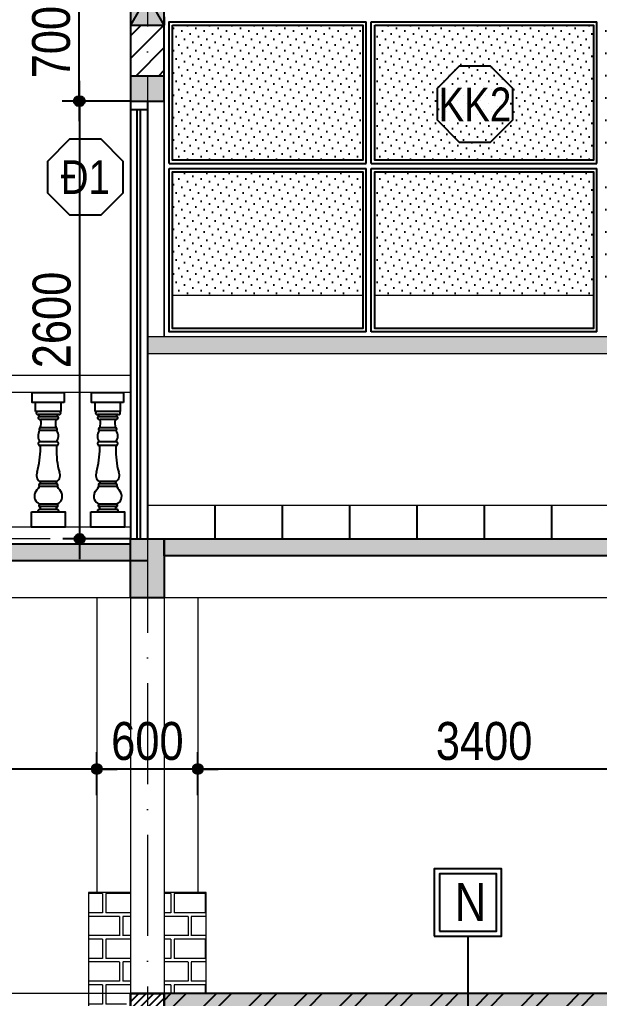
# Model space of a CAD drawing. Extents: x -1107188 to -523840, y 39692 to 514392.
# Drawn here: x -1051364 to -1047920, y 374969 to 380781 of the extents above; entities that cross this region are included whole.
import ezdxf
from ezdxf.enums import TextEntityAlignment as Align

# ---------------------------------------------------------------- set-up
doc = ezdxf.new("R2010")
doc.units = 0
doc.linetypes.add('ACAD_ISO10W100', pattern=[18, 12, -3, 0, -3])
doc.layers.get('DEFPOINTS').update_dxf_attribs({"linetype": 'CONTINUOUS'})
for name, color, linetype, lineweight in [('00-THEP', 1, 'CONTINUOUS', 18), ('HACHT', 8, 'CONTINUOUS', 5), ('NET-THAY', 2, 'CONTINUOUS', 13), ('TRUC', 24, 'CONTINUOUS', 0)]:
    doc.layers.add(name, color=color, linetype=linetype, lineweight=lineweight)
for name, color, linetype in [('009', 251, 'CONTINUOUS'), ('04', 4, 'CONTINUOUS'), ('DIM', 1, 'CONTINUOUS'), ('DOOR', 20, 'CONTINUOUS'), ('HATCH', 8, 'CONTINUOUS'), ('KINH 1', 142, 'CONTINUOUS'), ('TAGS', 60, 'CONTINUOUS'), ('TEXT', 7, 'CONTINUOUS'), ('TUONG', 131, 'CONTINUOUS')]:
    doc.layers.add(name, color=color, linetype=linetype)
doc.styles.add('HEL-CONDENSE', font='')
doc.styles.add('HELVECONDENSE', font='', dxfattribs={"height": 250})
doc.styles.add('KICHTHUOC', font='', dxfattribs={"width": 0.8})
doc.styles.add('VNI-HELVE-CONDENSEN', font='')
doc.styles.get('HEL-CONDENSE').set_extended_font_data('VNI-Helve-Condense')
doc.styles.get('HELVECONDENSE').set_extended_font_data('VNI-Helve-Condense')
doc.styles.get('KICHTHUOC').set_extended_font_data('VNI-Helve-Condense')
doc.styles.get('VNI-HELVE-CONDENSEN').set_extended_font_data('VNI-Helve-Condense')
doc.dimstyles.new('D100', dxfattribs={"dimtxt": 225, "dimasz": 1.2, "dimexe": 100, "dimexo": 0, "dimgap": 50, "dimtad": 1, "dimdec": 0, "dimzin": 13, "dimdsep": 46, "dimtxsty": 'HEL-CONDENSE', "dimblk": 'D50', "dimcen": 0, "dimclrd": 1, "dimclre": 1, "dimclrt": 7, "dimadec": 0, "dimazin": 0, "dimtfac": 1, "dimtdec": 0, "dimtmove": 0, "dimatfit": 3, "dimldrblk": 'D50', "dimfxl": 1, "dimtolj": 1, "dimtzin": 13, "dimarcsym": 0})
doc.dimstyles.new('DIM 25', dxfattribs={"dimtxt": 2.5, "dimasz": 2.5, "dimexe": 1.25, "dimexo": 0.625, "dimtad": 1, "dimdec": 0, "dimtxsty": 'KICHTHUOC', "dimcen": 2.5, "dimclrd": 1, "dimclre": 1, "dimclrt": 2, "dimadec": 0, "dimazin": 0, "dimtfac": 1, "dimtdec": 0, "dimtix": 1, "dimtmove": 0, "dimatfit": 3, "dimfxl": 6, "dimfxlon": 1, "dimarcsym": 0})
pattern_1 = [(180, (-2381730.1, 168978.3), (-3e-14, -270.968), [387.35, -19.05]), (180, (-2381730.1, 168864), (-3e-14, -270.968), [387.35, -19.05]), (180, (-2381831.7, 168842.82), (-3e-14, -270.968), [184.15, -19.05]), (180, (-2381831.7, 168728.51), (-3e-14, -270.968), [184.15, -19.05]), (270, (-2381730.1, 168978.3), (406.4, -7e-14), [114.3, -156.6672]), (270, (-2381711.05, 168978.3), (406.4, -7e-14), [114.3, -156.6672]), (270, (-2381831.7, 168842.82), (203.2, -4e-14), [114.3, -156.6672]), (270, (-2381812.65, 168842.82), (203.2, -4e-14), [114.3, -156.6672])]

# ---------------------------------------------------------------- blocks, each defined once
blk = doc.blocks.new('A$C316E34DD')
at = {"layer": 'HATCH', "ltscale": 100}
for p, q in [((-1700, -1131), (-1700, -600)), ((-1553, -1131), (-1700, -1131)), ((-310, -1131), (-1545, -1131)), ((-200, -1131), (-310, -1131)), ((-200, -600), (-200, -1131)), ((-326, -1321), (-1548, -1321)), ((-366, -1442), (-1534, -1442)), ((-418, -1607), (-1405, -1607)), ((-445, -2268), (-1455, -2268)), ((-476, -2106), (-1424, -2106)), ((-1477, -3145), (-1477, -3145)), ((-1407, -3305), (-1407, -3145)), ((-456, -3145), (-456, -3305)), ((-423, -3145), (-423, -3145)), ((-423, -3145), (-423, -3145)), ((-1483, -6769), (-1506, -6769)), ((-1506, -6960), (-1483, -6960)), ((-407, -6769), (-1483, -6769)), ((-408, -6960), (-1483, -6960)), ((-1471, -6664), (-1471, -6629)), ((-419, -6629), (-1471, -6629)), ((-419, -6664), (-419, -6629)), ((-407, -6769), (-384, -6769)), ((-384, -6960), (-407, -6960)), ((-1950, -7509), (-1950, -7100)), ((-1950, -7100), (50, -7100)), ((-1553, -7092), (-1553, -7065)), ((-337, -7100), (-337, -7065)), ((50, -7100), (50, -8000))]:
    blk.add_line(p, q, dxfattribs=at)
at = {"layer": 'HATCH'}
for p, q in [((-423, -3145), (-1477, -3145)), ((-477, -2942), (-1423, -2942)), ((-1407, -3305), (-1407, -3305)), ((-411, -5584), (-1479, -5584)), ((-428, -5284), (-1462, -5284)), ((-428, -5422), (-1462, -5422))]:
    blk.add_line(p, q, dxfattribs=at)
at = {"layer": 'HATCH', "ltscale": 100}
for points in [[(0, -600), (-1900, -600), (-1900, 0), (0, 0)], [(-1950, -7100), (50, -7100), (50, -8000), (-1950, -8000)]]:
    blk.add_lwpolyline(points, close=True, dxfattribs=at)
for centre, radius, start, end in [((-1568, -1226), 96.1, 81.04063, 278.95937), ((-295, -1226), 96.1, 261.04063, 98.95937), ((-1443, -1504), 110, 145.74499, 290.55759), ((-1544, -1381), 61.1, 279.00745, 98.57104), ((-2166, -1828), 793, 339.46604, 16.15651), ((266, -1828), 793, 163.84349, 200.53396), ((-457, -1504), 110, 249.44241, 34.25501), ((-356, -1381), 61.1, 81.42896, 260.99255), ((-1011, -2588), 548, 144.26256, 219.8085), ((-1397, -2195), 93.4, 106.5212, 231.38032), ((-878, -2585), 537, 318.27536, 36.14377), ((-503, -2195), 93.4, 308.61968, 73.4788), ((-7920, -3111), 6516, 345.58132, 358.29559), ((-1447, -3044), 105, 76.61742, 253.45106), ((-453, -3044), 105, 286.54894, 103.38258), ((4019, -3512), 4480, 177.34976, 195.82371), ((-1216, -4924), 437, 154.15261, 235.68676), ((-684, -4924), 437, 304.31324, 25.84739), ((-6002, -2837), 5292, 323.87103, 328.73129), ((-1388, -5511), 116, 129.86233, 218.70042), ((-1472, -5353), 69.6, 277.58369, 82.41631), ((-418, -5353), 69.6, 97.58369, 262.41631), ((-502, -5511), 116, 321.29958, 50.13767), ((4112, -2837), 5292, 211.26871, 216.12897), ((-1276, -6170), 499, 154.73284, 247.08631), ((-614, -6170), 499, 292.91369, 25.26716), ((-1494, -7028), 69.2, 99.62604, 212.15859), ((-1455, -6728), 65.2, 103.49234, 219.78106), ((-1512, -6865), 99.6, 287.26116, 72.73884), ((-378, -6865), 99.6, 107.26116, 252.73884), ((-435, -6728), 65.2, 320.21894, 76.50766), ((-396, -7028), 69.2, 327.84141, 80.37396)]:
    blk.add_arc(centre, radius, start, end, dxfattribs=at)
blk = doc.blocks.new('KH-CUADI')
at = {"layer": 'TAGS'}
blk.add_lwpolyline([(-124.3, 300), (-300, 124.3), (-300, -124.3), (-124.3, -300), (124.3, -300), (300, -124.3), (300, 124.3), (124.3, 300)], close=True, dxfattribs=at)
at = {"layer": 'TAGS', "style": 'VNI-HELVE-CONDENSEN'}
blk.add_attdef('D', text='', height=300, dxfattribs=at).set_placement((0, 0), align=Align.MIDDLE)
blk = doc.blocks.new('D50')
at = {"layer": 'DIM'}
blk.add_hatch(color=256, dxfattribs=at).paths.add_polyline_path([(25, 0, 1), (-25, 0, 1)])
blk.add_line((25, 0), (100, 0), dxfattribs=at)
blk.add_circle((0, 0), 25, dxfattribs=at)
blk = doc.blocks.new('*D1253')
at = {"layer": 'DEFPOINTS', "color": 0, "linetype": 'Continuous', "transparency": 16777216}
for p in [(-1050304.9, 376331), (-1050304.9, 376176.1), (-1046904.9, 375730.8)]:
    blk.add_point(p, dxfattribs=at)
at = {"layer": 'DIM', "color": 1, "linetype": 'Continuous', "lineweight": -2, "transparency": 16777216}
for p, q in [((-1050304.9, 376176.1), (-1050304.9, 376431)), ((-1046904.9, 375730.8), (-1046904.9, 376431)), ((-1046906.1, 376331), (-1050303.7, 376331))]:
    blk.add_line(p, q, dxfattribs=at)
at = {"layer": 'DIM', "color": 1, "linetype": 'Continuous', "lineweight": -2, "transparency": 16777216, "xscale": 1.199999999999999, "yscale": 1.199999999999999, "zscale": 1.199999999999999, "rotation": 180}
blk.add_blockref('D50', (-1050304.9, 376331), dxfattribs=at)
at = {"layer": 'DIM', "color": 1, "linetype": 'Continuous', "lineweight": -2, "transparency": 16777216, "xscale": 1.199999999999999, "yscale": 1.199999999999999, "zscale": 1.199999999999999}
blk.add_blockref('D50', (-1046904.9, 376331), dxfattribs=at)
at = {"layer": 'DIM', "color": 7, "linetype": 'Continuous', "transparency": 16777216, "insert": (-1048604.9, 376495.9), "char_height": 225, "attachment_point": 5, "style": 'HEL-CONDENSE'}
blk.add_mtext('\\A1;3400', dxfattribs=at)
blk = doc.blocks.new('*D1254')
at = {"layer": 'DEFPOINTS', "color": 0, "linetype": 'Continuous', "transparency": 16777216}
for p in [(-1050904.9, 376331), (-1050904.9, 376176.1), (-1050304.9, 376176.1)]:
    blk.add_point(p, dxfattribs=at)
at = {"layer": 'DIM', "color": 1, "linetype": 'Continuous', "lineweight": -2, "transparency": 16777216}
for p, q in [((-1050904.9, 376176.1), (-1050904.9, 376431)), ((-1050304.9, 376176.1), (-1050304.9, 376431)), ((-1050306.1, 376331), (-1050903.7, 376331))]:
    blk.add_line(p, q, dxfattribs=at)
at = {"layer": 'DIM', "color": 1, "linetype": 'Continuous', "lineweight": -2, "transparency": 16777216, "xscale": 1.199999999999999, "yscale": 1.199999999999999, "zscale": 1.199999999999999, "rotation": 180}
blk.add_blockref('D50', (-1050904.9, 376331), dxfattribs=at)
at = {"layer": 'DIM', "color": 1, "linetype": 'Continuous', "lineweight": -2, "transparency": 16777216, "xscale": 1.199999999999999, "yscale": 1.199999999999999, "zscale": 1.199999999999999}
blk.add_blockref('D50', (-1050304.9, 376331), dxfattribs=at)
at = {"layer": 'DIM', "color": 7, "linetype": 'Continuous', "transparency": 16777216, "insert": (-1050604.9, 376495.9), "char_height": 225, "attachment_point": 5, "style": 'HEL-CONDENSE'}
blk.add_mtext('\\A1;600', dxfattribs=at)
blk = doc.blocks.new('*D1255')
at = {"layer": 'DEFPOINTS', "color": 0, "linetype": 'Continuous', "transparency": 16777216}
for p in [(-1052604.9, 376331), (-1052604.9, 376176.1), (-1050904.9, 376176.1)]:
    blk.add_point(p, dxfattribs=at)
at = {"layer": 'DIM', "color": 1, "linetype": 'Continuous', "lineweight": -2, "transparency": 16777216}
for p, q in [((-1052604.9, 376176.1), (-1052604.9, 376431)), ((-1050904.9, 376176.1), (-1050904.9, 376431)), ((-1050906.1, 376331), (-1052603.7, 376331))]:
    blk.add_line(p, q, dxfattribs=at)
at = {"layer": 'DIM', "color": 1, "linetype": 'Continuous', "lineweight": -2, "transparency": 16777216, "xscale": 1.199999999999999, "yscale": 1.199999999999999, "zscale": 1.199999999999999, "rotation": 180}
blk.add_blockref('D50', (-1052604.9, 376331), dxfattribs=at)
at = {"layer": 'DIM', "color": 1, "linetype": 'Continuous', "lineweight": -2, "transparency": 16777216, "xscale": 1.199999999999999, "yscale": 1.199999999999999, "zscale": 1.199999999999999}
blk.add_blockref('D50', (-1050904.9, 376331), dxfattribs=at)
at = {"layer": 'DIM', "color": 7, "linetype": 'Continuous', "transparency": 16777216, "insert": (-1051754.9, 376495.9), "char_height": 225, "attachment_point": 5, "style": 'HEL-CONDENSE'}
blk.add_mtext('\\A1;1700', dxfattribs=at)
blk = doc.blocks.new('*D1333')
at = {"layer": 'DEFPOINTS', "color": 0, "linetype": 'Continuous', "transparency": 16777216}
for p in [(-1051010.9, 380997.3), (-1050704.9, 380997.3), (-1050704.9, 380297.3)]:
    blk.add_point(p, dxfattribs=at)
at = {"layer": 'DIM', "color": 1, "linetype": 'Continuous', "lineweight": -2, "transparency": 16777216}
for p, q in [((-1050704.9, 380997.3), (-1051110.9, 380997.3)), ((-1051010.9, 380298.5), (-1051010.9, 380996.1)), ((-1050704.9, 380297.3), (-1051110.9, 380297.3))]:
    blk.add_line(p, q, dxfattribs=at)
at = {"layer": 'DIM', "color": 1, "linetype": 'Continuous', "lineweight": -2, "transparency": 16777216, "xscale": 1.199999999999999, "yscale": 1.199999999999999, "zscale": 1.199999999999999}
for p, rotation in [((-1051010.9, 380997.3), 90), ((-1051010.9, 380297.3), 270)]:
    blk.add_blockref('D50', p, dxfattribs=dict(at, rotation=rotation))
at = {"layer": 'DIM', "color": 7, "linetype": 'Continuous', "transparency": 16777216, "insert": (-1051175.8, 380647.3), "char_height": 225, "attachment_point": 5, "rotation": 90, "style": 'HEL-CONDENSE'}
blk.add_mtext('\\A1;700', dxfattribs=at)
blk = doc.blocks.new('*D1334')
at = {"layer": 'DEFPOINTS', "color": 0, "linetype": 'Continuous', "transparency": 16777216}
for p in [(-1050704.9, 380297.3), (-1051007.4, 377697.3), (-1050704.9, 377697.3)]:
    blk.add_point(p, dxfattribs=at)
at = {"layer": 'DIM', "color": 1, "linetype": 'Continuous', "lineweight": -2, "transparency": 16777216}
for p, q in [((-1050704.9, 380297.3), (-1051107.4, 380297.3)), ((-1051007.4, 380296.1), (-1051007.4, 377698.5)), ((-1050704.9, 377697.3), (-1051107.4, 377697.3))]:
    blk.add_line(p, q, dxfattribs=at)
at = {"layer": 'DIM', "color": 1, "linetype": 'Continuous', "lineweight": -2, "transparency": 16777216, "xscale": 1.199999999999999, "yscale": 1.199999999999999, "zscale": 1.199999999999999}
for p, rotation in [((-1051007.4, 380297.3), 90), ((-1051007.4, 377697.3), 270)]:
    blk.add_blockref('D50', p, dxfattribs=dict(at, rotation=rotation))
at = {"layer": 'DIM', "color": 7, "linetype": 'Continuous', "transparency": 16777216, "insert": (-1051172.3, 378997.3), "char_height": 225, "attachment_point": 5, "rotation": 90, "style": 'HEL-CONDENSE'}
blk.add_mtext('\\A1;2600', dxfattribs=at)
blk = doc.blocks.new('A$C48452AB6')
at = {"layer": 'TAGS'}
blk.add_lwpolyline([(-218.8, -167.6), (181.2, -167.6), (181.2, 232.4), (-218.8, 232.4)], close=True, dxfattribs=at)
at = {"layer": 'TAGS', "color": 8}
blk.add_lwpolyline([(-188.8, -137.6), (151.2, -137.6), (151.2, 202.4), (-188.8, 202.4)], close=True, dxfattribs=at)
at = {"layer": 'TAGS', "style": 'HELVECONDENSE'}
blk.add_attdef('DSFA', (-189, -76.2), '', height=225, dxfattribs=at)
blk = doc.blocks.new('*D1351')
at = {"layer": '00-THEP', "color": 1, "lineweight": -2, "transparency": 16777216}
for p, q in [((-1040119.5, 377697.3), (-1039938.3, 377697.3)), ((-1039969.5, 374909.8), (-1039969.5, 377634.8)), ((-1040119.5, 374847.3), (-1039938.3, 374847.3))]:
    blk.add_line(p, q, dxfattribs=at)
at = {"layer": '00-THEP', "color": 1, "transparency": 16777216}
for points in [[(-1039980, 377634.8), (-1039959.1, 377634.8), (-1039969.5, 377697.3)], [(-1039980, 374909.8), (-1039959.1, 374909.8), (-1039969.5, 374847.3)]]:
    blk.add_solid(points, dxfattribs=at)
at = {"layer": 'DEFPOINTS', "color": 0, "transparency": 16777216}
for p in [(-1044729.9, 377697.3), (-1039969.5, 377697.3), (-1050704.9, 374847.3)]:
    blk.add_point(p, dxfattribs=at)
at = {"layer": '00-THEP', "color": 2, "transparency": 16777216, "insert": (-1040017.1, 376272.3), "char_height": 62.5, "attachment_point": 5, "rotation": 90, "style": 'KICHTHUOC'}
blk.add_mtext('2850', dxfattribs=at)

msp = doc.modelspace()

# ---------------------------------------------------------------- hatches: boundary and pattern name
at = {"layer": '009'}
h = msp.add_hatch(dxfattribs=at)
h.set_pattern_fill('ANSI31', color=256, scale=30, style=0)
h.set_pattern_definition([(45, (-2381730.1, 168509.04), (-67.351921, 67.351921), [])])
h.paths.add_polyline_path([(-1050604.886, 380747.327), (-1050704.886, 380747.327), (-1050704.886, 380447.327), (-1050604.886, 380447.327)])
h.paths.add_polyline_path([(-1050504.886, 380747.327), (-1050604.886, 380747.327), (-1050604.886, 380447.327), (-1050504.886, 380447.327)])
h = msp.add_hatch(dxfattribs=at)
h.set_pattern_fill('ANSI31', color=256, scale=10, style=0)
h.set_pattern_definition([(45, (-2349907.115, 168509.037), (-22.4506403, 22.4506403), [])])
h.paths.add_polyline_path([(-1050604.886, 374997.327), (-1050704.886, 374997.327), (-1050704.886, 374797.327), (-1050604.886, 374797.327)])
h.paths.add_polyline_path([(-1050504.886, 374997.327), (-1050604.886, 374997.327), (-1050604.886, 374797.327), (-1050504.886, 374797.327)])
h = msp.add_hatch(dxfattribs=at)
h.set_pattern_fill('AR-CONC', color=256, style=0)
h.set_pattern_definition([(50, (-2381730.1, 168509.04), (182.184669, -15.939086), [19.05, -209.55]), (355, (-2381730.1, 168509.04), (-35.242826, 191.056643), [15.24, -167.64]), (100.451, (-2381714.92, 168507.71), (146.942502, 175.116688), [16.19, -178.09]), (46.1842, (-2381730.1, 168559.84), (271.07904, -42.042328), [28.575, -314.325]), (96.6356, (-2381707.5, 168556.33), (237.404234, 247.425556), [24.285, -267.135]), (351.184, (-2381730.1, 168559.84), (237.404606, 247.42512), [22.86, -251.46]), (21, (-2381704.7, 168547.14), (151.61488, -102.265519), [19.05, -209.55]), (326, (-2381704.7, 168547.14), (61.802028, 184.187966), [15.24, -167.64]), (71.4514, (-2381692.07, 168538.62), (213.41649, 81.922858), [16.19, -178.09]), (37.5, (-2381730.1, 168509.04), (3.0886033, 84.555039), [0, -165.608, 0, -170.18, 0, -168.275]), (7.5, (-2381730.1, 168509.04), (66.8196625, 100.180575), [0, -97.028, 0, -161.798, 0, -64.135]), (327.5, (-2381786.74, 168509.04), (135.590595, -5.728744), [0, -63.5, 0, -198.12, 0, -262.89]), (317.5, (-2381812.14, 168509.04), (148.129181, 25.426491), [0, -82.55, 0, -131.572, 0, -186.69])])
h.paths.add_polyline_path([(-1048700.741, 374997.327), (-1050504.886, 374997.327), (-1050504.886, 374917.327), (-1048700.741, 374917.327)])
h.paths.add_polyline_path([(-1046604.886, 374997.327), (-1048700.741, 374997.327), (-1048700.741, 374917.327), (-1046604.886, 374917.327)])
h.paths.add_polyline_path([(-1044604.886, 374997.327), (-1046604.886, 374997.327), (-1046604.886, 374917.327), (-1044604.886, 374917.327)])
h.paths.add_polyline_path([(-1044056.575, 374997.327), (-1044604.886, 374997.327), (-1044604.886, 374917.327), (-1044056.575, 374917.327)])
h.paths.add_polyline_path([(-1043604.886, 374997.327), (-1044056.575, 374997.327), (-1044056.575, 374917.327), (-1043604.886, 374917.327)])
h.paths.add_polyline_path([(-1040704.886, 374997.327), (-1043281.279, 374997.327), (-1043404.886, 374935.524), (-1043404.886, 374917.327), (-1040704.886, 374917.327)])
h = msp.add_hatch(dxfattribs=at)
h.set_pattern_fill('ANSI32', color=256, scale=20, style=0)
h.set_pattern_definition([(45, (-2381730.1, 168509.04), (-134.703842, 134.703842), []), (45, (-2381640.3, 168509.04), (-134.703842, 134.703842), [])])
h.paths.add_polyline_path([(-1048700.741, 374997.327), (-1050504.886, 374997.327), (-1050504.886, 374917.327), (-1048700.741, 374917.327)])
h.paths.add_polyline_path([(-1046604.886, 374997.327), (-1048700.741, 374997.327), (-1048700.741, 374917.327), (-1046604.886, 374917.327)])
h.paths.add_polyline_path([(-1044604.886, 374997.327), (-1046604.886, 374997.327), (-1046604.886, 374917.327), (-1044604.886, 374917.327)])
h.paths.add_polyline_path([(-1044056.575, 374997.327), (-1044604.886, 374997.327), (-1044604.886, 374917.327), (-1044056.575, 374917.327)])
h.paths.add_polyline_path([(-1043604.886, 374997.327), (-1044056.575, 374997.327), (-1044056.575, 374917.327), (-1043604.886, 374917.327)])
h.paths.add_polyline_path([(-1040704.886, 374997.327), (-1043281.279, 374997.327), (-1043404.886, 374935.524), (-1043404.886, 374917.327), (-1040704.886, 374917.327)])
at = {"layer": 'HACHT'}
h = msp.add_hatch(dxfattribs=at)
h.set_pattern_fill('AR-BRELM', color=256, scale=2, angle=180, style=0)
h.set_pattern_definition(pattern_1)
h.paths.add_polyline_path([(-1050254.886, 374997.327), (-1050254.886, 375597.327), (-1050504.886, 375597.327), (-1050504.886, 374997.327)])
h.paths.add_polyline_path([(-1050954.886, 375597.327), (-1050954.886, 374997.327), (-1050704.886, 374997.327), (-1050704.886, 375597.327)])
h = msp.add_hatch(dxfattribs=at)
h.set_pattern_fill('AR-BRELM', color=256, scale=2, angle=180, style=0)
h.set_pattern_definition(pattern_1)
h.paths.add_polyline_path([(-1050954.886, 374997.327), (-1050954.886, 374847.327), (-1050729.886, 374847.327), (-1050729.886, 374997.327)])
at = {"layer": 'HATCH'}
h = msp.add_hatch(dxfattribs=at)
h.set_pattern_fill('AR-SAND', color=256, scale=0.75, style=0)
h.set_pattern_definition([(37.5, (-2381730.1, 169278.3), (-1.2000235, 36.7059928), [0, -28.956, 0, -32.385, 0, -30.95625]), (7.5, (-2381730.1, 169278.3), (33.7142462, 53.7618825), [0, -15.621, 0, -26.0985, 0, -10.00125]), (327.5, (-2381753.53, 169278.3), (59.3244278, 0.10778885), [0, -9.525, 0, -34.29, 0, -44.7675]), (317.5, (-2381753.53, 169278.3), (57.266734, 16.7196992), [0, -4.7625, 0, -22.479, 0, -25.7175])])
h.paths.add_polyline_path([(-1046704.886, 378797.327), (-1046704.886, 378897.327), (-1050604.886, 378897.327), (-1050604.886, 378797.327)])
at = {"layer": 'KINH 1'}
h = msp.add_hatch(dxfattribs=at)
h.set_pattern_fill('DOTS', color=256, scale=750, angle=45, style=0)
h.set_pattern_definition([(45, (-1288104.703, 477184.297), (-16.572815, 49.7184456), [0, -46.875])])
h.paths.add_polyline_path([(-1049324.886, 380747.327), (-1050454.886, 380747.327), (-1050454.886, 379947.327), (-1049324.886, 379947.327)])
h.paths.add_polyline_path([(-1047954.886, 380747.327), (-1049254.886, 380747.327), (-1049254.886, 379947.327), (-1047954.886, 379947.327)])
h.paths.add_polyline_path([(-1046754.886, 380747.327), (-1047884.886, 380747.327), (-1047884.886, 379947.327), (-1046754.886, 379947.327)])
h.paths.add_polyline_path([(-1049254.886, 379142.327), (-1047954.886, 379142.327), (-1047954.886, 379877.327), (-1049254.886, 379877.327)])
h.paths.add_polyline_path([(-1050454.886, 379142.327), (-1049324.886, 379142.327), (-1049324.886, 379877.327), (-1050454.886, 379877.327)])
h.paths.add_polyline_path([(-1047884.886, 379142.327), (-1046754.886, 379142.327), (-1046754.886, 379877.327), (-1047884.886, 379877.327)])
at = {"layer": 'TAGS'}
h = msp.add_hatch(color=4, dxfattribs=at)
h.paths.add_polyline_path([(-1050604.886, 380447.327), (-1050704.886, 380447.327), (-1050704.886, 380297.327), (-1050604.886, 380297.327)])
h.paths.add_polyline_path([(-1050504.886, 380447.327), (-1050604.886, 380447.327), (-1050604.886, 380297.327), (-1050504.886, 380297.327)])
at = {"layer": 'TUONG'}
h = msp.add_hatch(color=4, dxfattribs=at)
h.paths.add_polyline_path([(-1050704.886, 377667.327), (-1052504.886, 377667.327), (-1052504.886, 377567.327), (-1050704.886, 377567.327)])
h.paths.add_polyline_path([(-1052604.886, 377347.327), (-1052504.886, 377347.327), (-1052504.886, 377667.327), (-1052604.886, 377667.327)])
h = msp.add_hatch(color=4, dxfattribs=at)
h.paths.add_polyline_path([(-1044704.886, 377697.327), (-1046504.886, 377697.327), (-1046562.029, 377597.327), (-1044704.886, 377597.327)])
h.paths.add_polyline_path([(-1046704.886, 377697.327), (-1050504.886, 377697.327), (-1050504.886, 377597.327), (-1046647.743, 377597.327)])

# ---------------------------------------------------------------- linework, layer by layer
at = {"layer": '04'}
msp.add_line((-1043504.886, 374997.327), (-1050604.886, 374997.327), dxfattribs=at)
for points in [[(-1050504.886, 374797.327), (-1050704.886, 374797.327), (-1050704.886, 374997.327), (-1050504.886, 374997.327)], [(-1050704.886, 374797.327), (-1050504.886, 374797.327), (-1050504.886, 374997.327), (-1050704.886, 374997.327)]]:
    msp.add_lwpolyline(points, close=True, dxfattribs=at)
at = {"layer": 'DOOR'}
for p, q in [((-1049304.886, 379927.327), (-1049304.886, 380767.327)), ((-1049274.886, 379927.327), (-1049274.886, 380767.327)), ((-1047934.886, 379927.327), (-1047934.886, 380767.327)), ((-1050704.886, 380297.327), (-1050704.886, 377697.327)), ((-1050604.886, 380297.327), (-1050604.886, 377697.327)), ((-1050704.886, 380247.327), (-1050604.886, 380247.327)), ((-1050474.886, 379927.327), (-1049304.886, 379927.327)), ((-1049274.886, 379927.327), (-1047934.886, 379927.327)), ((-1050474.886, 379897.327), (-1049304.886, 379897.327)), ((-1049304.886, 378927.327), (-1049304.886, 379897.327)), ((-1049274.886, 378927.327), (-1049274.886, 379897.327)), ((-1049274.886, 379897.327), (-1047934.886, 379897.327)), ((-1047934.886, 378927.327), (-1047934.886, 379897.327)), ((-1050204.886, 377897.327), (-1050204.886, 377697.327)), ((-1049804.886, 377897.327), (-1049804.886, 377697.327)), ((-1049404.886, 377897.327), (-1049404.886, 377697.327)), ((-1049004.886, 377897.327), (-1049004.886, 377697.327)), ((-1048604.886, 377897.327), (-1048604.886, 377697.327)), ((-1048204.886, 377897.327), (-1048204.886, 377697.327))]:
    msp.add_line(p, q, dxfattribs=at)
at = {"layer": 'DOOR', "color": 251}
for p, q in [((-1050664.886, 377697.327), (-1050664.886, 380247.327)), ((-1050644.886, 377697.327), (-1050644.886, 380247.327))]:
    msp.add_line(p, q, dxfattribs=at)
at = {"layer": 'DOOR'}
for points in [[(-1050474.886, 379927.327), (-1050474.886, 380767.327), (-1049304.886, 380767.327)], [(-1049274.886, 380767.327), (-1047934.886, 380767.327)], [(-1049304.886, 378927.327), (-1050474.886, 378927.327), (-1050474.886, 379897.327)], [(-1047934.886, 378927.327), (-1049274.886, 378927.327)]]:
    msp.add_lwpolyline(points, dxfattribs=at)
at = {"layer": 'DOOR', "color": 8}
for points in [[(-1050454.886, 380747.327), (-1049324.886, 380747.327), (-1049324.886, 379947.327), (-1050454.886, 379947.327)], [(-1049254.886, 380747.327), (-1047954.886, 380747.327), (-1047954.886, 379947.327), (-1049254.886, 379947.327)]]:
    msp.add_lwpolyline(points, close=True, dxfattribs=at)
for points in [[(-1050123.461, 378947.327), (-1050454.886, 378947.327), (-1050454.886, 379877.327), (-1049324.886, 379877.327), (-1049324.886, 378947.327), (-1050123.461, 378947.327)], [(-1048823.461, 378947.327), (-1049254.886, 378947.327), (-1049254.886, 379877.327), (-1047954.886, 379877.327), (-1047954.886, 378947.327), (-1048823.461, 378947.327)]]:
    msp.add_lwpolyline(points, dxfattribs=at)
at = {"layer": 'NET-THAY'}
for p, q in [((-1050504.886, 380747.327), (-1050504.886, 378897.327)), ((-1049324.886, 379142.327), (-1050454.886, 379142.327)), ((-1047954.886, 379142.327), (-1049254.886, 379142.327)), ((-1050604.886, 378897.327), (-1050604.886, 378797.327)), ((-1050704.886, 378667.327), (-1052699.885, 378667.327)), ((-1050604.886, 377897.327), (-1044704.886, 377897.327)), ((-1050704.886, 377767.327), (-1052704.886, 377767.327)), ((-1050704.886, 377347.327), (-1052821.279, 377347.327)), ((-1050904.886, 377347.327), (-1050904.886, 375597.327)), ((-1050704.886, 377347.327), (-1050704.886, 374997.327)), ((-1046704.886, 377347.327), (-1050504.886, 377347.327)), ((-1050504.886, 377347.327), (-1050504.886, 374997.327)), ((-1050304.886, 377347.327), (-1050304.886, 375597.327)), ((-1050704.886, 375597.327), (-1050829.886, 375597.327)), ((-1050379.886, 375597.327), (-1050504.886, 375597.327))]:
    msp.add_line(p, q, dxfattribs=at)
msp.add_lwpolyline([(-1050504.886, 380947.327), (-1046704.886, 380947.327), (-1046704.886, 378897.327), (-1050504.886, 378897.327)], close=True, dxfattribs=at)
for points in [[(-1046704.886, 378897.327), (-1050604.886, 378897.327)], [(-1046704.886, 378797.327), (-1050604.886, 378797.327)], [(-1050704.886, 378567.327), (-1052509.886, 378567.327)], [(-1050704.886, 375597.327), (-1050954.886, 375597.327), (-1050954.886, 374847.327)], [(-1050254.886, 374997.327), (-1050254.886, 375597.327), (-1050504.886, 375597.327)], [(-1050954.886, 374997.327), (-1052504.886, 374997.327)]]:
    msp.add_lwpolyline(points, dxfattribs=at)
at = {"layer": 'TEXT'}
msp.add_line((-1048700.741, 375337.862), (-1048700.741, 374709.628), dxfattribs=at)
at = {"layer": 'TRUC', "linetype": 'ACAD_ISO10W100', "ltscale": 50}
for p, q in [((-1038580.287, 377697.327), (-1059624.63, 377697.327)), ((-1043504.886, 374997.327), (-1059624.63, 374997.327))]:
    msp.add_line(p, q, dxfattribs=at)
msp.add_lwpolyline([(-1050604.886, 388541.509), (-1050604.886, 374289.137)], dxfattribs=at)
at = {"layer": 'TUONG', "color": 4}
for p, q in [((-1050504.886, 380747.327), (-1050704.886, 381097.327)), ((-1050504.886, 381097.327), (-1050704.886, 380747.327)), ((-1050504.886, 380797.327), (-1050504.886, 380747.327)), ((-1050704.886, 380747.327), (-1050704.886, 380297.327)), ((-1050504.886, 380297.327), (-1050504.886, 380747.327)), ((-1050704.886, 380447.327), (-1050504.886, 380447.327)), ((-1050704.886, 380297.327), (-1050504.886, 380297.327)), ((-1052704.886, 377667.327), (-1050704.886, 377667.327)), ((-1050504.886, 377547.327), (-1050504.886, 377347.327))]:
    msp.add_line(p, q, dxfattribs=at)
for points in [[(-1050704.886, 380947.327), (-1050704.886, 380747.327), (-1050504.886, 380747.327), (-1050504.886, 380947.327)], [(-1054804.886, 376467.327), (-1054804.886, 376617.327), (-1054504.886, 376617.327), (-1054504.886, 376767.327), (-1054204.886, 376767.327), (-1054204.886, 376917.327), (-1053904.886, 376917.327), (-1053904.886, 377067.327), (-1053604.886, 377067.327), (-1053604.886, 377217.327), (-1053304.886, 377217.327), (-1053304.886, 377367.327), (-1053004.886, 377367.327), (-1053004.886, 377517.327), (-1052704.886, 377517.327), (-1052704.886, 377667.327), (-1050804.886, 377667.327)], [(-1050604.886, 377567.327), (-1052504.886, 377567.327)]]:
    msp.add_lwpolyline(points, dxfattribs=at)
for points in [[(-1050704.886, 377697.327), (-1050504.886, 377697.327), (-1050504.886, 377347.327), (-1050704.886, 377347.327)], [(-1050504.886, 377697.327), (-1044729.886, 377697.327), (-1044729.886, 377597.327), (-1050504.886, 377597.327)]]:
    msp.add_lwpolyline(points, close=True, dxfattribs=at)
at = {"layer": 'TUONG'}
for points in [[(-1050704.886, 380747.327), (-1050504.886, 380747.327), (-1050704.886, 381097.327), (-1050504.886, 381097.327)], [(-1050704.886, 377347.327), (-1050504.886, 377347.327), (-1050704.886, 377697.327), (-1050504.886, 377697.327)]]:
    msp.add_trace(points, dxfattribs=at)

# ---------------------------------------------------------------- block references
at = {"layer": 'HATCH', "xscale": 0.1000000000931323, "yscale": 0.09999999997671694, "zscale": 0.1}
for p in [(-1051098.742, 378567.328), (-1050745.956, 378567.328)]:
    msp.add_blockref('A$C316E34DD', p, dxfattribs=at)
at = {"layer": 'TAGS', "linetype": 'Continuous'}
ref = msp.add_blockref('KH-CUADI', (-1048659.656, 380278.966), dxfattribs=dict(at, xscale=0.75, yscale=0.75, zscale=0.75, rotation=180))
ref.add_attrib('D', 'KK2', dxfattribs={"color": 7, "height": 200, "style": 'VNI-HELVE-CONDENSEN'}).set_placement((-1048659.656, 380278.966), align=Align.MIDDLE)
ref = msp.add_blockref('KH-CUADI', (-1050973.429, 379845.967), dxfattribs=dict(at, xscale=0.75, yscale=0.75, zscale=0.75, rotation=180))
ref.add_attrib('D', 'Ñ1', dxfattribs={"color": 7, "height": 200, "style": 'VNI-HELVE-CONDENSEN'}).set_placement((-1050973.429, 379845.967), align=Align.MIDDLE)
at = {"layer": 'TAGS'}
ref = msp.add_blockref('A$C48452AB6', (-1048681.959, 375505.473), dxfattribs=at)
ref.add_attrib('DSFA', 'N', (-1048778.773, 375428.319), dxfattribs={"height": 225, "style": 'HELVECONDENSE'})

# ---------------------------------------------------------------- dimensions: what is measured, and where the dimension line sits
at = {"layer": '00-THEP'}
dim = msp.add_linear_dim(base=(-1039969.542, 377697.327), p1=(-1050704.886, 374847.327), p2=(-1044729.886, 377697.327), angle=90, dimstyle='DIM 25', override={"dimscale": 25, "dimfrac": 2}, dxfattribs=at)
dim.commit()
dim.dimension.update_dxf_attribs({"geometry": '*D1351', "text_midpoint": (-1040017.083, 376272.327)})
at = {"layer": 'DIM', "linetype": 'Continuous'}
for base, p2, picture, middle in [((-1051010.892, 380997.327), (-1050704.886, 380997.327), '*D1333', (-1051175.792, 380647.327)), ((-1051007.386, 377697.327), (-1050704.886, 377697.327), '*D1334', (-1051172.286, 378997.327))]:
    dim = msp.add_linear_dim(base=base, p1=(-1050704.886, 380297.327), p2=p2, angle=90, dimstyle='D100', dxfattribs=at)
    dim.commit()
    dim.dimension.update_dxf_attribs({"geometry": picture, "text_midpoint": middle})
for base, p1, p2, picture, middle in [((-1052604.886, 376331.026), (-1050904.886, 376176.095), (-1052604.886, 376176.095), '*D1255', (-1051754.886, 376495.926)), ((-1050904.886, 376331.026), (-1050304.886, 376176.095), (-1050904.886, 376176.095), '*D1254', (-1050604.886, 376495.926)), ((-1050304.886, 376331.026), (-1046904.886, 375730.76), (-1050304.886, 376176.095), '*D1253', (-1048604.886, 376495.926))]:
    dim = msp.add_linear_dim(base=base, p1=p1, p2=p2, dimstyle='D100', override={"dimtmove": 1}, dxfattribs=at)
    dim.commit()
    dim.dimension.update_dxf_attribs({"geometry": picture, "text_midpoint": middle})

doc.saveas('drawing.dxf')
